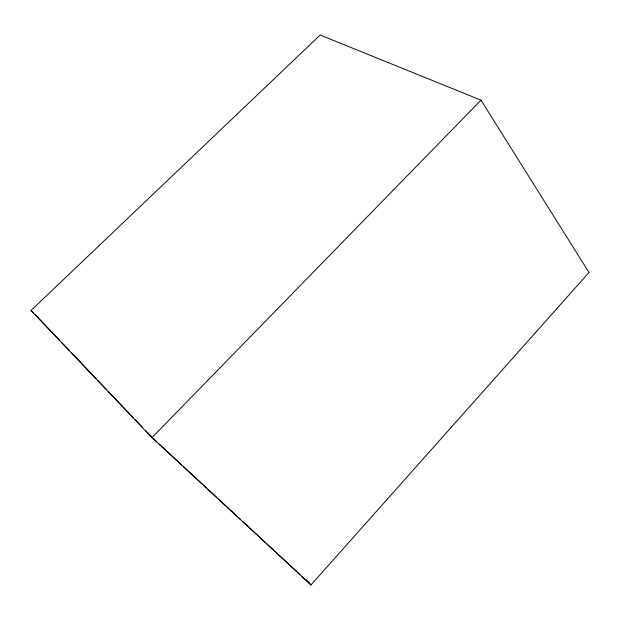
<?xml version="1.0" encoding="UTF-8"?>
<svg xmlns="http://www.w3.org/2000/svg" width="620" height="620" viewBox="0 0 620 620"><rect width="100%" height="100%" fill="white"/><g stroke="black" fill="none" stroke-linecap="round" stroke-linejoin="round"><path stroke-width="0.93" d="M310.984 584.962L589 272.474L480.988 100.153L320.168 35.038L31 310.504L151.962 437.635L310.984 584.962L306.055 579.661M151.962 437.635L480.988 100.153M156.821 441.858L145.917 430.931M158.945 443.827L181.644 464.861M183.776 466.837L206.468 487.87M207.886 489.18L216.403 497.07M217.822 498.387L240.521 519.421M242.645 521.389L265.344 542.423M266.763 543.74L275.272 551.622M276.69 552.939L300.103 574.632M302.227 576.6L309.318 583.172M31 310.504L33.62 312.961M37.076 316.2L38.463 317.494M34.945 314.356L59.535 340.186M61.527 342.279L69.502 350.656M71.494 352.749L96.077 378.58M98.076 380.672L106.051 389.05M108.709 391.84L133.292 417.671M135.284 419.763L142.592 427.443"/></g></svg>
